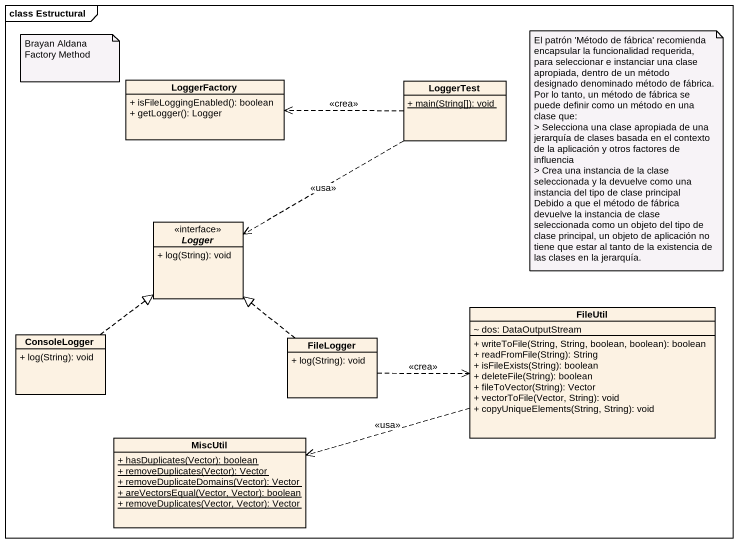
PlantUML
@startuml
mainframe class Estructural
hide circle
hide empty members
skinparam classAttributeIconSize 0
class LoggerFactory {
  + isFileLoggingEnabled(): boolean
  + getLogger(): Logger
}
class LoggerTest {
  {static} + main(String[]): void
}
interface Logger <<interface>> {
  + log(String): void
}
class FileUtil {
  ~ dos: DataOutputStream
  + writeToFile(String, String, boolean, boolean): boolean
  + readFromFile(String): String
  + isFileExists(String): boolean
  + deleteFile(String): boolean
  + fileToVector(String): Vector
  + vectorToFile(Vector, String): void
  + copyUniqueElements(String, String): void
}
class ConsoleLogger {
  + log(String): void
}
class FileLogger {
  + log(String): void
}
class MiscUtil {
  {static} + hasDuplicates(Vector): boolean
  {static} + removeDuplicates(Vector): Vector
  {static} + removeDuplicateDomains(Vector): Vector
  {static} + areVectorsEqual(Vector, Vector): boolean
  {static} + removeDuplicates(Vector, Vector): Vector
}
LoggerTest .left.> LoggerFactory : <<crea>>
LoggerTest .left.> Logger : <<usa>>
FileUtil .left.> MiscUtil : <<usa>>
ConsoleLogger .up.|> Logger
FileLogger .up.|> Logger
FileLogger .right.> FileUtil : <<crea>>
note as N1
  Brayan Aldana
  Factory Method
end note
note as N2
  El patrón 'Método de fábrica' recomienda encapsular la funcionalidad requerida, para seleccionar e instanciar una clase apropiada, dentro de un método designado denominado método de fábrica. Por lo tanto, un método de fábrica se puede definir como un método en una clase que:
  > Selecciona una clase apropiada de una jerarquía de clases basada en el contexto de la aplicación y otros factores de influencia
  > Crea una instancia de la clase seleccionada y la devuelve como una instancia del tipo de clase principal
  Debido a que el método de fábrica devuelve la instancia de clase seleccionada como un objeto del tipo de clase principal, un objeto de aplicación no tiene que estar al tanto de la existencia de las clases en la jerarquía.
end note
@enduml
